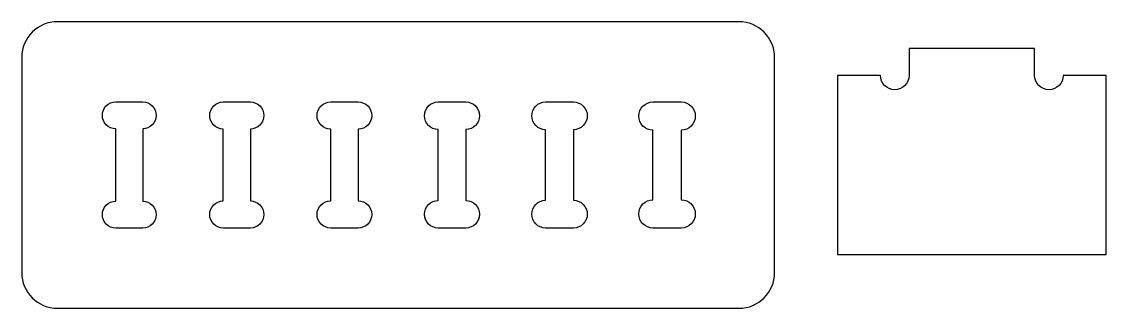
# Model space of a CAD drawing. Header units: millimetres. Extents: x 5 to 126, y 5 to 37.
import ezdxf

# ---------------------------------------------------------------- set-up
doc = ezdxf.new("R2010")
doc.units = ezdxf.units.MM
doc.layers.add('DECOUPE', color=1, linetype='Continuous')

msp = doc.modelspace()

# ---------------------------------------------------------------- linework, layer by layer
at = {"layer": 'DECOUPE'}
for points in [[(5, 33), (5, 9, 0.41421356), (9, 5), (85, 5, 0.41421356), (89, 9), (89, 33, 0.41421356), (85, 37), (9, 37, 0.41421356)], [(100.8, 31), (96, 31), (96, 11), (126, 11), (126, 31), (121.2, 31, -1), (118, 31), (118, 32.6), (118, 34), (104, 34), (104, 32.6), (104, 31, -1)], [(15.5, 13.96, -1), (15.5, 16.96), (15.5, 25.04, -1), (15.5, 28.04), (18.5, 28.04, -1), (18.5, 25.04), (18.5, 16.96, -1), (18.5, 13.96)], [(27.4875, 13.96, -1), (27.4875, 16.985), (27.4875, 25.015, -1), (27.4875, 28.04), (30.5125, 28.04, -1), (30.5125, 25.015), (30.5125, 16.985, -1), (30.5125, 13.96)], [(39.475, 13.96, -1), (39.475, 17.01), (39.475, 24.99, -1), (39.475, 28.04), (42.525, 28.04, -1), (42.525, 24.99), (42.525, 17.01, -1), (42.525, 13.96)], [(51.4625, 13.96, -1), (51.4625, 17.035), (51.4625, 24.965, -1), (51.4625, 28.04), (54.5375, 28.04, -1), (54.5375, 24.965), (54.5375, 17.035, -1), (54.5375, 13.96)], [(63.45, 13.96, -1), (63.45, 17.06), (63.45, 24.94, -1), (63.45, 28.04), (66.55, 28.04, -1), (66.55, 24.94), (66.55, 17.06, -1), (66.55, 13.96)], [(75.425, 13.96, -1), (75.425, 17.11), (75.425, 24.89, -1), (75.425, 28.04), (78.575, 28.04, -1), (78.575, 24.89), (78.575, 17.11, -1), (78.575, 13.96)]]:
    msp.add_lwpolyline(points, format="xyb", close=True, dxfattribs=at)

doc.saveas('drawing.dxf')
